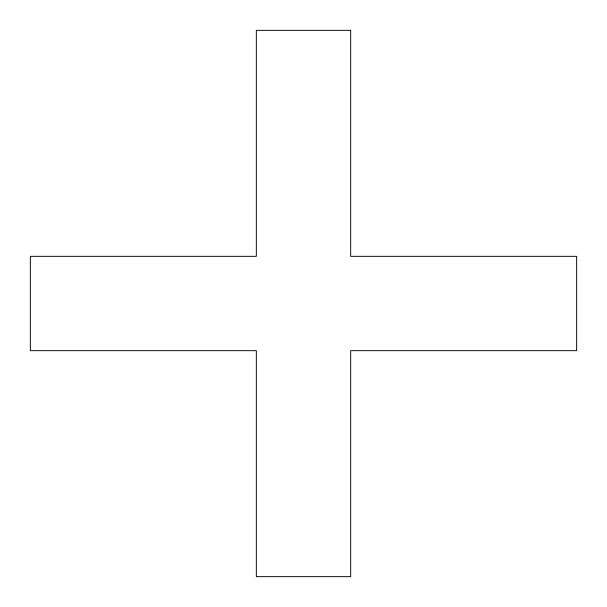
<?xml version="1.0" encoding="UTF-8"?>
<svg xmlns="http://www.w3.org/2000/svg" width="607" height="607" viewBox="0 0 607 607"><rect width="100%" height="100%" fill="white"/><g stroke="black" fill="none" stroke-linecap="round" stroke-linejoin="round"><path stroke-width="0.91" d="M350.664 30.35L256.336 30.35L256.336 256.336L30.35 256.336L30.35 350.664L256.336 350.664L256.336 576.65L350.664 576.65L350.664 350.664L576.65 350.664L576.65 256.336L350.664 256.336L350.664 30.35"/></g></svg>
